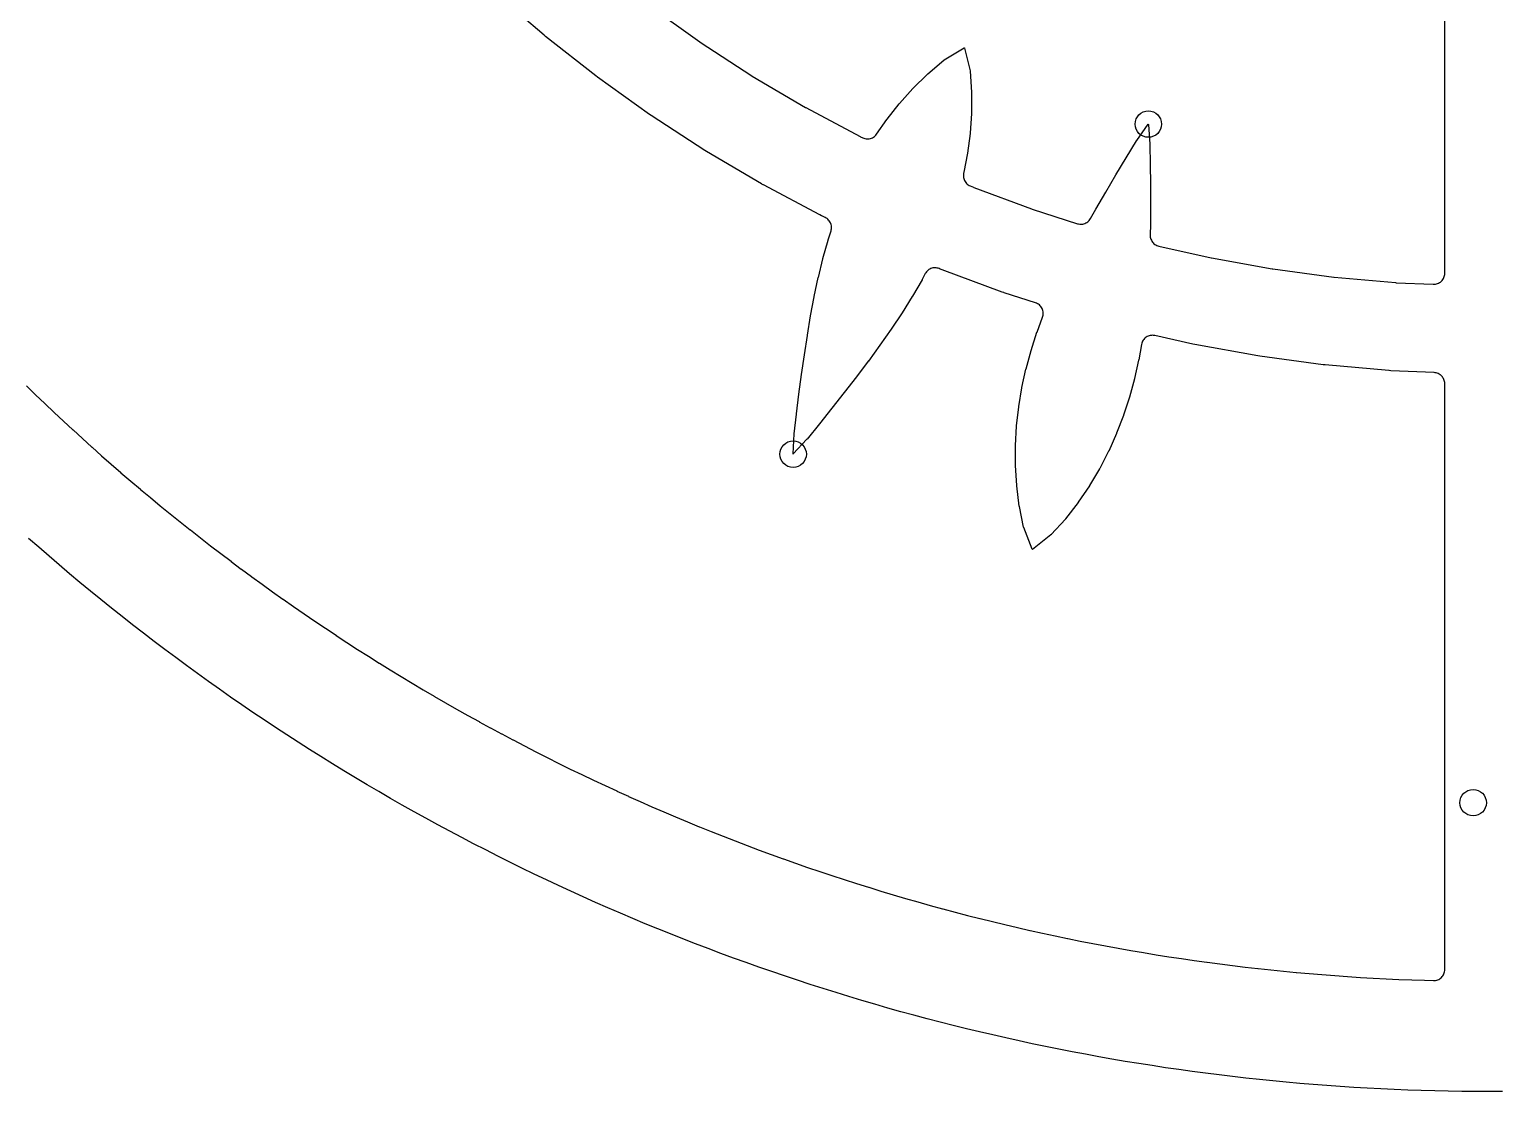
# Model space of a CAD drawing. Header units: millimetres. Extents: x -50 to 50, y -50 to 50.
# Drawn here: x -33.07 to 0.29, y -49.95 to -25.89 of the extents above; entities that cross this region are included whole.
import ezdxf

# ---------------------------------------------------------------- set-up
doc = ezdxf.new("R2010")
doc.units = ezdxf.units.MM
for name, color, linetype in [('CUT_INNER', 6, 'Continuous'), ('CUT_OUTER', 1, 'Continuous'), ('ENGRAVE', 7, 'Continuous')]:
    doc.layers.add(name, color=color, linetype=linetype)

msp = doc.modelspace()

# ---------------------------------------------------------------- linework, layer by layer
at = {"layer": 'CUT_INNER'}
for points in [[(-19.0116, -25.363), (-17.8769, -26.1751), (-17.8678, -26.1814), (-16.6983, -26.9424), (-16.6888, -26.9482), (-15.4867, -27.6566), (-15.477, -27.662), (-14.2447, -28.3163), (-14.2348, -28.3213), (-14.1842, -28.3453), (-14.1611, -28.3549), (-14.1371, -28.3622), (-14.1125, -28.367), (-14.0875, -28.3693), (-14.0625, -28.3691), (-14.0375, -28.3664), (-14.013, -28.3612), (-13.9891, -28.3536), (-13.9661, -28.3436), (-13.9442, -28.3314), (-13.9237, -28.3171), (-13.9047, -28.3007), (-13.8874, -28.2826), (-13.872, -28.2628), (-13.6378, -27.9279), (-13.6336, -27.9221), (-13.3591, -27.5742), (-13.3544, -27.5684), (-13.0544, -27.2315), (-13.0489, -27.2257), (-12.7207, -26.9017), (-12.7136, -26.8951), (-12.3493, -26.5872), (-12.3451, -26.584), (-12.3408, -26.5811), (-11.8855, -26.3118), (-11.8804, -26.3091), (-11.8787, -26.3146), (-11.7541, -26.8287), (-11.7531, -26.8338), (-11.7525, -26.839), (-11.719, -27.3149), (-11.7187, -27.3245), (-11.7219, -27.7857), (-11.7222, -27.7938), (-11.7544, -28.2437), (-11.7551, -28.2511), (-11.813, -28.6905), (-11.8141, -28.6976), (-11.896, -29.1269), (-11.8975, -29.1337), (-11.9002, -29.1445), (-11.9051, -29.1693), (-11.9074, -29.1945), (-11.9072, -29.2197), (-11.9044, -29.2449), (-11.8992, -29.2696), (-11.8914, -29.2936), (-11.8813, -29.3168), (-11.8688, -29.3388), (-11.8542, -29.3594), (-11.8377, -29.3785), (-11.8192, -29.3958), (-11.7991, -29.4111), (-11.7776, -29.4243), (-11.7548, -29.4353), (-11.679, -29.4674), (-11.6687, -29.4714), (-10.3604, -29.9564), (-10.3499, -29.96), (-9.3188, -30.291), (-9.2952, -30.2973), (-9.2711, -30.3013), (-9.2468, -30.3029), (-9.2224, -30.3022), (-9.1982, -30.299), (-9.1744, -30.2936), (-9.1513, -30.2858), (-9.129, -30.2758), (-9.1078, -30.2637), (-9.0879, -30.2495), (-9.0695, -30.2335), (-9.0527, -30.2158), (-9.0377, -30.1965), (-9.0247, -30.1759), (-8.9045, -29.9631), (-8.9038, -29.9618), (-8.6793, -29.5746), (-8.4501, -29.1867), (-8.2178, -28.7997), (-8.2171, -28.7985), (-7.9823, -28.4167), (-7.9782, -28.4105), (-7.7192, -28.0408), (-7.7157, -28.0363), (-7.715, -28.0414), (-7.6795, -28.4919), (-7.6791, -28.4994), (-7.6707, -28.9475), (-7.6707, -28.9489), (-7.667, -29.3985), (-7.6665, -29.8487), (-7.6696, -30.2984), (-7.6697, -30.2998), (-7.6743, -30.5503), (-7.6735, -30.5747), (-7.6704, -30.5989), (-7.665, -30.6227), (-7.6572, -30.6458), (-7.6472, -30.6681), (-7.6351, -30.6893), (-7.621, -30.7092), (-7.605, -30.7277), (-7.5873, -30.7445), (-7.5681, -30.7595), (-7.5474, -30.7725), (-7.5256, -30.7835), (-7.5029, -30.7923), (-7.4793, -30.7988), (-6.2927, -31.0665), (-6.2818, -31.0687), (-4.9085, -31.315), (-4.8975, -31.3167), (-3.5146, -31.5019), (-3.5035, -31.5032), (-2.1137, -31.6268), (-2.1027, -31.6276), (-1.2601, -31.665), (-1.2349, -31.6648), (-1.2098, -31.6621), (-1.1851, -31.6569), (-1.1611, -31.6492), (-1.1379, -31.6392), (-1.1159, -31.6269), (-1.0953, -31.6124), (-1.0762, -31.5959), (-1.0589, -31.5775), (-1.0435, -31.5575), (-1.0302, -31.5361), (-1.0191, -31.5134), (-1.0104, -31.4898), (-1.0041, -31.4653), (-1.0003, -31.4404), (-0.999, -31.4152), (-0.999, -21.6311)], [(-33.1391, -33.9638), (-32.9312, -34.1654), (-32.9301, -34.1664), (-32.721, -34.3668), (-32.7199, -34.3679), (-32.5095, -34.5669), (-32.5084, -34.568), (-32.2968, -34.7658), (-32.2957, -34.7668), (-32.0829, -34.9633), (-32.0817, -34.9643), (-31.8677, -35.1595), (-31.8666, -35.1605), (-31.6514, -35.3543), (-31.6502, -35.3554), (-31.4339, -35.5479), (-31.4327, -35.5489), (-31.2151, -35.7401), (-31.214, -35.7411), (-30.9953, -35.931), (-30.9941, -35.932), (-30.7742, -36.1205), (-30.773, -36.1215), (-30.552, -36.3086), (-30.5508, -36.3096), (-30.3286, -36.4954), (-30.3275, -36.4964), (-30.1041, -36.6808), (-30.103, -36.6818), (-29.8785, -36.8648), (-29.8773, -36.8658), (-29.6517, -37.0475), (-29.6505, -37.0484), (-29.4239, -37.2287), (-29.4227, -37.2296), (-29.1949, -37.4085), (-29.1937, -37.4095), (-28.9648, -37.587), (-28.9636, -37.5879), (-28.7336, -37.764), (-28.7324, -37.7649), (-28.5014, -37.9396), (-28.5001, -37.9405), (-28.268, -38.1137), (-28.2668, -38.1147), (-28.0336, -38.2865), (-28.0324, -38.2874), (-27.7982, -38.4578), (-27.7969, -38.4587), (-27.5617, -38.6276), (-27.5604, -38.6285), (-27.3242, -38.796), (-27.3229, -38.7969), (-27.0856, -38.9629), (-27.0843, -38.9638), (-26.846, -39.1284), (-26.8448, -39.1293), (-26.6054, -39.2924), (-26.6042, -39.2932), (-26.3638, -39.4549), (-26.3626, -39.4557), (-26.1212, -39.6159), (-26.12, -39.6168), (-25.8777, -39.7754), (-25.8764, -39.7763), (-25.6331, -39.9335), (-25.6318, -39.9343), (-25.3876, -40.09), (-25.3863, -40.0908), (-25.1412, -40.245), (-25.1399, -40.2458), (-24.8937, -40.3985), (-24.8924, -40.3993), (-24.6454, -40.5505), (-24.6441, -40.5513), (-24.3961, -40.701), (-24.3948, -40.7018), (-24.1459, -40.8499), (-24.1446, -40.8507), (-23.8948, -40.9973), (-23.8935, -40.9981), (-23.6428, -41.1431), (-23.6415, -41.1439), (-23.3899, -41.2874), (-23.3886, -41.2882), (-23.1361, -41.4302), (-23.1348, -41.4309), (-22.8815, -41.5713), (-22.8802, -41.5721), (-22.626, -41.711), (-22.6246, -41.7117), (-22.3696, -41.849), (-22.3683, -41.8497), (-22.1124, -41.9855), (-22.1111, -41.9862), (-21.8544, -42.1204), (-21.853, -42.1211), (-21.5955, -42.2537), (-21.5942, -42.2544), (-21.3359, -42.3854), (-21.3345, -42.3861), (-21.0754, -42.5155), (-21.074, -42.5162), (-20.8141, -42.644), (-20.8127, -42.6447), (-20.5521, -42.7709), (-20.5507, -42.7716), (-20.2893, -42.8962), (-20.2879, -42.8969), (-20.0257, -43.0199), (-20.0243, -43.0206), (-19.7613, -43.142), (-19.7599, -43.1426), (-19.4962, -43.2624), (-19.4948, -43.263), (-19.2304, -43.3812), (-19.229, -43.3818), (-18.9639, -43.4984), (-18.9625, -43.499), (-18.6966, -43.6139), (-18.6952, -43.6146), (-18.4286, -43.7278), (-18.4272, -43.7284), (-18.16, -43.8401), (-18.1586, -43.8407), (-17.8907, -43.9507), (-17.8892, -43.9513), (-17.6206, -44.0596), (-17.6192, -44.0602), (-17.35, -44.1669), (-17.3485, -44.1675), (-17.0786, -44.2726), (-17.0772, -44.2731), (-16.8067, -44.3765), (-16.8052, -44.3771), (-16.5341, -44.4788), (-16.5326, -44.4793), (-16.2608, -44.5794), (-16.2594, -44.5799), (-15.987, -44.6784), (-15.9855, -44.6789), (-15.7125, -44.7756), (-15.7111, -44.7761), (-15.4375, -44.8712), (-15.4361, -44.8717), (-15.1619, -44.9651), (-15.1604, -44.9655), (-14.8857, -45.0572), (-14.8843, -45.0577), (-14.609, -45.1477), (-14.6075, -45.1482), (-14.3317, -45.2365), (-14.3302, -45.237), (-14.0538, -45.3236), (-14.0524, -45.3241), (-13.7755, -45.409), (-13.774, -45.4094), (-13.4966, -45.4927), (-13.4951, -45.4931), (-13.2172, -45.5746), (-13.2157, -45.575), (-12.9373, -45.6549), (-12.9358, -45.6553), (-12.6569, -45.7334), (-12.6554, -45.7338), (-12.3761, -45.8102), (-12.3746, -45.8106), (-12.0948, -45.8853), (-12.0933, -45.8856), (-11.813, -45.9586), (-11.8115, -45.959), (-11.5308, -46.0302), (-11.5293, -46.0306), (-11.2481, -46.1001), (-11.2466, -46.1005), (-10.965, -46.1683), (-10.9635, -46.1686), (-10.6815, -46.2347), (-10.68, -46.235), (-10.3976, -46.2993), (-10.3962, -46.2997), (-10.1134, -46.3623), (-10.1119, -46.3626), (-9.8287, -46.4234), (-9.8272, -46.4238), (-9.5437, -46.4829), (-9.5422, -46.4832), (-9.2583, -46.5406), (-9.2568, -46.5409), (-8.9725, -46.5965), (-8.971, -46.5968), (-8.6865, -46.6507), (-8.6849, -46.651), (-8.4, -46.7031), (-8.3985, -46.7034), (-8.1133, -46.7538), (-8.1118, -46.754), (-7.8263, -46.8027), (-7.8248, -46.8029), (-7.539, -46.8498), (-7.5375, -46.85), (-7.2514, -46.8952), (-7.2499, -46.8954), (-6.9635, -46.9388), (-6.962, -46.939), (-6.6753, -46.9806), (-6.6738, -46.9808), (-6.387, -47.0207), (-6.3854, -47.0209), (-6.0983, -47.059), (-6.0968, -47.0592), (-5.8095, -47.0955), (-5.8079, -47.0957), (-5.5204, -47.1303), (-5.5188, -47.1305), (-5.2311, -47.1633), (-5.2296, -47.1635), (-4.9416, -47.1945), (-4.9401, -47.1947), (-4.6519, -47.2239), (-4.6504, -47.2241), (-4.3621, -47.2516), (-4.3605, -47.2517), (-4.0721, -47.2775), (-4.0705, -47.2776), (-3.7819, -47.3016), (-3.7804, -47.3017), (-3.4916, -47.3239), (-3.4901, -47.324), (-3.2011, -47.3444), (-3.1996, -47.3445), (-2.9106, -47.3632), (-2.9091, -47.3632), (-2.6199, -47.3801), (-2.6184, -47.3802), (-2.3291, -47.3953), (-2.3276, -47.3954), (-2.0383, -47.4087), (-2.0368, -47.4088), (-1.7474, -47.4203), (-1.7458, -47.4204), (-1.4564, -47.4301), (-1.4548, -47.4302), (-1.2559, -47.4357), (-1.2309, -47.4351), (-1.2062, -47.4321), (-1.1818, -47.4266), (-1.1581, -47.4187), (-1.1354, -47.4085), (-1.1137, -47.396), (-1.0934, -47.3815), (-1.0747, -47.365), (-1.0577, -47.3467), (-1.0426, -47.3268), (-1.0295, -47.3055), (-1.0187, -47.283), (-1.0101, -47.2596), (-1.004, -47.2354), (-1.0002, -47.2107), (-0.999, -47.1858), (-0.999, -33.9157), (-1.0001, -33.8919), (-1.0035, -33.8683), (-1.0092, -33.8451), (-1.017, -33.8226), (-1.0269, -33.8009), (-1.0389, -33.7803), (-1.0527, -33.7609), (-1.0683, -33.7429), (-1.0856, -33.7264), (-1.1044, -33.7117), (-1.1245, -33.6989), (-1.1457, -33.688), (-1.1679, -33.6792), (-1.1907, -33.6726), (-1.2142, -33.6681), (-1.2379, -33.6659), (-2.2176, -33.6224), (-2.2204, -33.6223), (-2.2618, -33.6195), (-2.2646, -33.6193), (-3.7068, -33.491), (-3.7096, -33.4907), (-3.7509, -33.4861), (-3.7536, -33.4857), (-5.1888, -33.2936), (-5.1915, -33.2932), (-5.2326, -33.2867), (-5.2353, -33.2863), (-6.6605, -33.0306), (-6.6632, -33.0301), (-6.704, -33.0219), (-6.7067, -33.0213), (-7.5706, -32.8264), (-7.5955, -32.8221), (-7.6206, -32.8203), (-7.6459, -32.8211), (-7.6709, -32.8244), (-7.6954, -32.8302), (-7.7193, -32.8385), (-7.7422, -32.8491), (-7.7639, -32.862), (-7.7841, -32.877), (-7.8028, -32.8939), (-7.8197, -32.9127), (-7.8346, -32.933), (-7.8474, -32.9548), (-7.8579, -32.9777), (-7.866, -33.0016), (-7.8717, -33.0262), (-7.9343, -33.3757), (-7.9354, -33.3808), (-8.0288, -33.7999), (-8.0302, -33.8054), (-8.1426, -34.2188), (-8.1444, -34.2247), (-8.277, -34.6322), (-8.2792, -34.6383), (-8.4334, -35.0396), (-8.436, -35.0459), (-8.613, -35.4408), (-8.616, -35.4471), (-8.8167, -35.8354), (-8.8202, -35.8417), (-9.046, -36.223), (-9.05, -36.2293), (-9.3026, -36.603), (-9.3073, -36.6095), (-9.5895, -36.9743), (-9.5957, -36.9817), (-9.9159, -37.3352), (-9.9196, -37.339), (-9.9236, -37.3424), (-10.3391, -37.6698), (-10.3438, -37.6731), (-10.3461, -37.6679), (-10.5379, -37.1748), (-10.5396, -37.1699), (-10.5408, -37.1648), (-10.6372, -36.6976), (-10.6388, -36.6881), (-10.6968, -36.2306), (-10.6976, -36.2226), (-10.7254, -35.7724), (-10.7257, -35.7649), (-10.7266, -35.3218), (-10.7264, -35.3146), (-10.7023, -34.8781), (-10.7017, -34.8712), (-10.6536, -34.4411), (-10.6527, -34.4344), (-10.5818, -34.0104), (-10.5806, -34.004), (-10.4881, -33.5856), (-10.4866, -33.5796), (-10.3736, -33.1664), (-10.3719, -33.1609), (-10.2397, -32.7524), (-10.238, -32.7474), (-10.1124, -32.4089), (-10.1048, -32.3849), (-10.0997, -32.3602), (-10.0971, -32.3351), (-10.0971, -32.3098), (-10.0996, -32.2847), (-10.1046, -32.26), (-10.1121, -32.2359), (-10.122, -32.2127), (-10.1341, -32.1906), (-10.1485, -32.1698), (-10.1648, -32.1506), (-10.183, -32.1331), (-10.2029, -32.1176), (-10.2242, -32.1041), (-10.2468, -32.0929), (-10.2704, -32.084), (-10.9856, -31.8544), (-10.9882, -31.8535), (-11.0275, -31.8399), (-11.0301, -31.839), (-12.3878, -31.3357), (-12.3904, -31.3347), (-12.429, -31.3194), (-12.4316, -31.3184), (-12.4516, -31.3099), (-12.4748, -31.3015), (-12.4987, -31.2953), (-12.5231, -31.2916), (-12.5478, -31.2903), (-12.5724, -31.2914), (-12.5969, -31.2949), (-12.6208, -31.3008), (-12.6441, -31.3091), (-12.6664, -31.3196), (-12.6876, -31.3323), (-12.7074, -31.347), (-12.7257, -31.3636), (-12.7423, -31.3819), (-12.757, -31.4018), (-12.7696, -31.423), (-12.8412, -31.5578), (-12.8435, -31.562), (-13.0612, -31.9367), (-13.0634, -31.9403), (-13.2949, -32.3099), (-13.2969, -32.3129), (-13.5405, -32.678), (-13.5422, -32.6805), (-13.7961, -33.0419), (-13.7976, -33.0439), (-14.06, -33.4023), (-14.0611, -33.4038), (-14.3303, -33.7599), (-14.3311, -33.761), (-14.605, -34.115), (-14.8836, -34.4691), (-15.1653, -34.8219), (-15.1661, -34.8229), (-15.4495, -35.1702), (-15.4544, -35.1758), (-15.7603, -35.5079), (-15.7643, -35.5118), (-15.7642, -35.5065), (-15.7397, -35.0554), (-15.739, -35.048), (-15.6879, -34.6027), (-15.6877, -34.6014), (-15.6317, -34.1552), (-15.5725, -33.7089), (-15.5097, -33.2636), (-15.5095, -33.2622), (-15.4421, -32.821), (-15.4418, -32.8191), (-15.3681, -32.381), (-15.3676, -32.3786), (-15.2859, -31.9446), (-15.2853, -31.9417), (-15.1937, -31.5124), (-15.1929, -31.5089), (-15.0896, -31.0852), (-15.0885, -31.0811), (-14.9719, -30.6637), (-14.9706, -30.6592), (-14.905, -30.4549), (-14.8988, -30.4318), (-14.8948, -30.4082), (-14.8932, -30.3843), (-14.8938, -30.3603), (-14.8966, -30.3366), (-14.9018, -30.3132), (-14.9092, -30.2904), (-14.9187, -30.2684), (-14.9302, -30.2474), (-14.9438, -30.2277), (-14.9591, -30.2093), (-14.9761, -30.1925), (-14.9947, -30.1773), (-15.0146, -30.1641), (-15.0358, -30.1528), (-15.1163, -30.1145), (-15.1188, -30.1133), (-15.1559, -30.0946), (-15.1584, -30.0933), (-16.4372, -29.4143), (-16.4397, -29.413), (-16.4759, -29.3927), (-16.4783, -29.3913), (-17.7258, -28.6562), (-17.7282, -28.6548), (-17.7635, -28.6329), (-17.7659, -28.6314), (-18.9795, -27.8417), (-18.9818, -27.8402), (-19.0162, -27.8168), (-19.0184, -27.8152), (-20.1959, -26.9724), (-20.1981, -26.9708), (-20.2313, -26.9459), (-20.2335, -26.9442), (-21.3724, -26.05), (-21.3746, -26.0483), (-21.4067, -26.0219), (-21.4088, -26.0201), (-22.5069, -25.0764)]]:
    msp.add_lwpolyline(points, dxfattribs=at)
at = {"layer": 'CUT_OUTER'}
msp.add_lwpolyline([(0.3065, -49.9491), (0, -49.95), (-0.3065, -49.9491), (-0.613, -49.9462), (-0.9194, -49.9415), (-1.221, -49.9351), (-1.2251, -49.935), (-1.5314, -49.9265), (-1.8378, -49.9162), (-2.144, -49.904), (-2.4502, -49.8899), (-2.7562, -49.8739), (-3.0622, -49.856), (-3.3681, -49.8363), (-3.6738, -49.8147), (-3.9794, -49.7912), (-4.2848, -49.7659), (-4.5901, -49.7387), (-4.8952, -49.7095), (-5.2001, -49.6786), (-5.5048, -49.6457), (-5.8094, -49.611), (-6.1137, -49.5744), (-6.4177, -49.536), (-6.7215, -49.4957), (-7.0251, -49.4535), (-7.3284, -49.4095), (-7.6315, -49.3636), (-7.9342, -49.3158), (-8.2367, -49.2662), (-8.5388, -49.2147), (-8.8406, -49.1614), (-9.1421, -49.1063), (-9.4432, -49.0492), (-9.744, -48.9904), (-10.0444, -48.9297), (-10.3445, -48.8671), (-10.6441, -48.8027), (-10.9434, -48.7365), (-11.2422, -48.6684), (-11.5406, -48.5985), (-11.8386, -48.5268), (-12.1361, -48.4532), (-12.4332, -48.3779), (-12.7298, -48.3007), (-13.0259, -48.2216), (-13.3216, -48.1408), (-13.6167, -48.0582), (-13.9113, -47.9737), (-14.2054, -47.8875), (-14.499, -47.7994), (-14.792, -47.7095), (-15.0845, -47.6179), (-15.3764, -47.5244), (-15.6677, -47.4292), (-15.9584, -47.3321), (-16.2485, -47.2333), (-16.538, -47.1327), (-16.8269, -47.0304), (-17.1152, -46.9262), (-17.4028, -46.8203), (-17.6898, -46.7127), (-17.976, -46.6033), (-18.2617, -46.4921), (-18.5466, -46.3792), (-18.8308, -46.2645), (-19.1143, -46.1481), (-19.3971, -46.0299), (-19.6792, -45.91), (-19.9605, -45.7884), (-20.2411, -45.6651), (-20.5209, -45.54), (-20.8, -45.4133), (-21.0782, -45.2848), (-21.3557, -45.1546), (-21.6323, -45.0227), (-21.9082, -44.8891), (-22.1832, -44.7539), (-22.4574, -44.6169), (-22.7307, -44.4783), (-23.0032, -44.3379), (-23.2748, -44.196), (-23.5456, -44.0523), (-23.8154, -43.907), (-24.0844, -43.7601), (-24.3525, -43.6115), (-24.6196, -43.4612), (-24.8858, -43.3093), (-25.1511, -43.1558), (-25.4154, -43.0007), (-25.6788, -42.8439), (-25.9412, -42.6856), (-26.2026, -42.5256), (-26.463, -42.364), (-26.7225, -42.2008), (-26.9809, -42.0361), (-27.2383, -41.8697), (-27.4947, -41.7018), (-27.7501, -41.5323), (-28.0044, -41.3613), (-28.2577, -41.1887), (-28.5099, -41.0145), (-28.761, -40.8388), (-29.011, -40.6616), (-29.26, -40.4828), (-29.5078, -40.3025), (-29.7546, -40.1207), (-30.0002, -39.9373), (-30.2447, -39.7525), (-30.488, -39.5662), (-30.7302, -39.3784), (-30.9713, -39.1891), (-31.2111, -38.9983), (-31.4498, -38.8061), (-31.6874, -38.6124), (-31.9237, -38.4172), (-32.1588, -38.2206), (-32.3927, -38.0226), (-32.6254, -37.8231), (-32.8569, -37.6222), (-33.0871, -37.4199)], dxfattribs=at)
at = {"layer": 'ENGRAVE'}
for centre in [(-7.7155, -28.0356), (-15.7645, -35.5125), (-0.3562, -43.4065)]:
    msp.add_circle(centre, 0.2997, dxfattribs=at)

doc.saveas('drawing.dxf')
